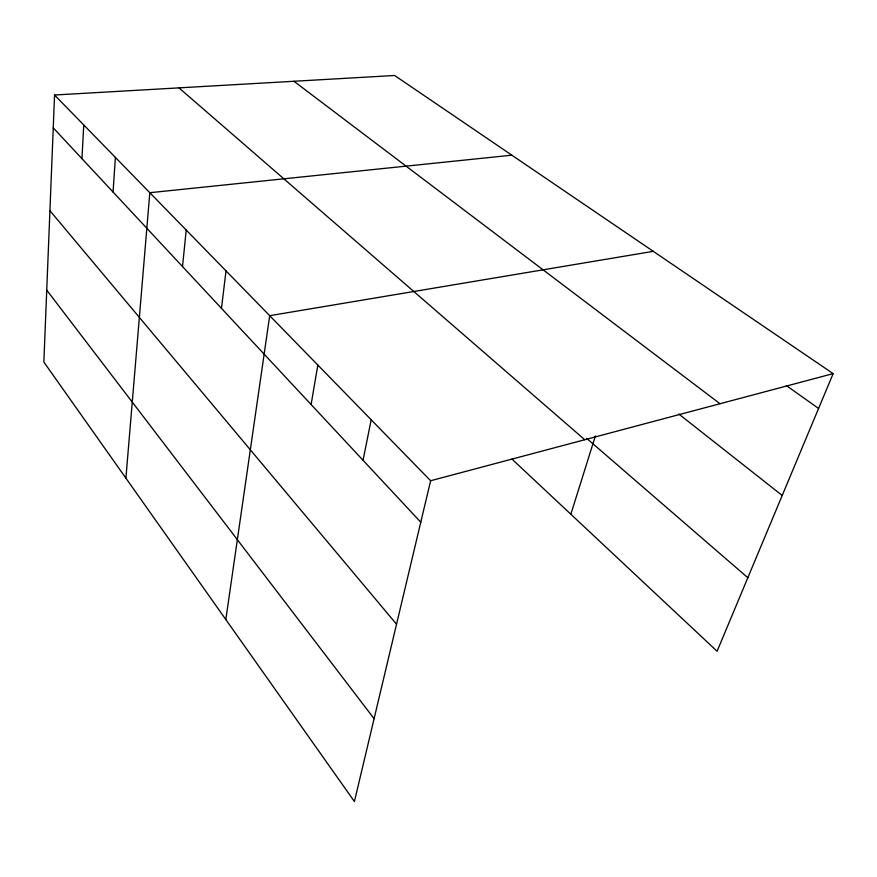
<?xml version="1.0" encoding="UTF-8"?>
<svg xmlns="http://www.w3.org/2000/svg" width="877" height="877" viewBox="0 0 877 877"><rect width="100%" height="100%" fill="white"/><g stroke="black" fill="none" stroke-linecap="round" stroke-linejoin="round"><path stroke-width="1.32" d="M54.56 95.012L43.85 362.058L354.418 801.512L430.629 480.749L54.56 95.012L394.628 75.488L833.15 373.624L717.09 651.249L511.982 459.088M81.967 158.671L83.754 124.951M113.056 192.041L115.391 157.411M125.893 478.162L149.814 192.71L511.861 155.185M182.515 266.564L186.22 230.059M221.464 308.353L226.025 270.883M225.817 619.546L269.699 315.676L653.288 251.337M311.105 404.538L317.847 365.062M363.034 460.261L371.19 419.787M570.85 514.229L595.384 435.979M430.629 480.749L833.15 373.624M786.285 385.529L818.581 408.463M293.948 81.265L720.017 403.727M678.776 413.999L782.218 495.472M586.746 438.434L747.829 577.724M178.963 87.864L584.762 439.728M53.245 127.856L420.774 522.21M49.923 210.71L396.536 624.216M46.733 290.144L374.095 718.68"/></g></svg>
